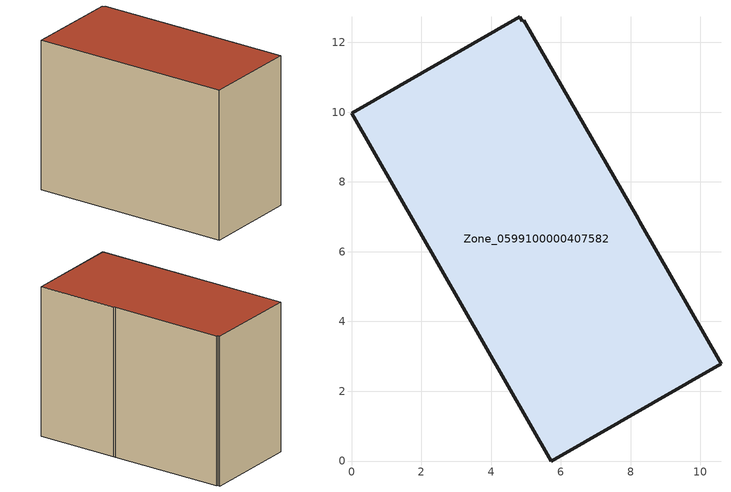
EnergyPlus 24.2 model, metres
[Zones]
Zone_0599100000407582
 floor ground (C_G): 8.21,6.94 8.26,6.86 10.59,2.79 5.72,0 0,9.97 4.83,12.73 4.89,12.61 4.94,12.64 z0
 wall outside (C_F): 5.72,0 10.59,2.79 8.26,6.86 8.21,6.94 4.94,12.64 4.89,12.61 4.83,12.73 0,9.97 5.72,0 z0:8.59
 roof outside (C_R): 8.26,6.86 8.21,6.94 4.94,12.64 4.89,12.61 4.83,12.73 0,9.97 5.72,0 10.59,2.79 z8.59
[BUILDING]
Pand.0599100000407582: North Axis=0; Terrain=City; Loads Convergence Tolerance Value=0.04; Temperature Convergence Tolerance Value=0.4; Solar Distribution=FullExterior; Maximum Number of Warmup Days=25; Minimum Number of Warmup Days=1
[Site:Location]
Rotterdam.The.Hague.AP_ZH_NLD Design_Conditions: Latitude=51.96; Longitude=4.45; Time Zone=1; Elevation=-4.5
[SITE:GROUNDTEMPERATURE:BUILDINGSURFACE]
18, 18, 18, 18, 18, 18, 18, 18, 18, 18, 18, 18
[MATERIAL] Thermal Absorptance=0.9; Solar Absorptance=0.7; Visible Absorptance=0.7
Name | Roughness | Thickness | Conductivity | Density | Specific Heat
G.TC.1992-2005 | MediumSmooth | 0.15 | 0.06 | 540 | 1210
F.TC.1992-2005 | Rough | 0.3 | 0.12 | 1920 | 840
R.TC.1992-2005 | MediumRough | 0.2 | 0.08 | 1500 | 1000
[CONSTRUCTION]
C_G: G.TC.1992-2005
C_F: F.TC.1992-2005
C_R: R.TC.1992-2005
[ZONE]
Zone_0599100000407582: Type=1; Multiplier=1; Ceiling Height=Autocalculate; Volume=Autocalculate; Floor Area=autocalculate; Part of Total Floor Area=Yes
[ZONEINFILTRATION:DESIGNFLOWRATE]
Infil_Zone_0599100000407582: Zone or ZoneList or Space or SpaceList=Zone_0599100000407582; Schedule=AlwaysOn; Design Flow Rate Calculation Method=Flow/Area; Flow Rate per Floor Area=0.0015; Constant Term Coefficient=1; Temperature Term Coefficient=0; Velocity Term Coefficient=0; Velocity Squared Term Coefficient=0
[HVACTEMPLATE:ZONE:IDEALLOADSAIRSYSTEM]
Zone_0599100000407582: Maximum Heating Supply Air Temperature=50; Minimum Cooling Supply Air Temperature=13; Maximum Heating Supply Air Humidity Ratio=0.0156; Minimum Cooling Supply Air Humidity Ratio=0.0077; Heating Limit=NoLimit; Cooling Limit=NoLimit; Dehumidification Control Type=ConstantSensibleHeatRatio; Cooling Sensible Heat Ratio=0.7; Dehumidification Setpoint=60; Humidification Control Type=None; Humidification Setpoint=30; Outdoor Air Method=None; Outdoor Air Flow Rate per Person=0.00944; Outdoor Air Flow Rate per Zone Floor Area=0; Outdoor Air Flow Rate per Zone=0; Demand Controlled Ventilation Type=None; Outdoor Air Economizer Type=NoEconomizer; Heat Recovery Type=None; Sensible Heat Recovery Effectiveness=0.7; Latent Heat Recovery Effectiveness=0.65
[ZONECONTROL:THERMOSTAT]
ThermostatControl_Zone_0599100000407582: Zone or ZoneList=Zone_0599100000407582; Control Type Schedule=DualSetpointControlType; Control 1=Thermostat_Zone_0599100000407582; Temperature Difference Between Cutout And Setpoint=0
[THERMOSTATSETPOINT:DUALSETPOINT]
Thermostat_Zone_0599100000407582: Heating Setpoint Temperature Schedule=HeatingSetpoint_Zone_0599100000407582; Cooling Setpoint Temperature Schedule=CoolingSetpoint_Zone_0599100000407582
[SCHEDULE:COMPACT]
HeatingSetpoint_Zone_0599100000407582: Through: 12/31, For: AllDays, Until: 24:00, 21
CoolingSetpoint_Zone_0599100000407582: Through: 12/31, For: AllDays, Until: 24:00, 24
DualSetpointControlType: Through: 12/31, For: AllDays, Until: 24:00, 4
AlwaysOn: Through: 12/31, For: AllDays, Until: 24:00, 1
